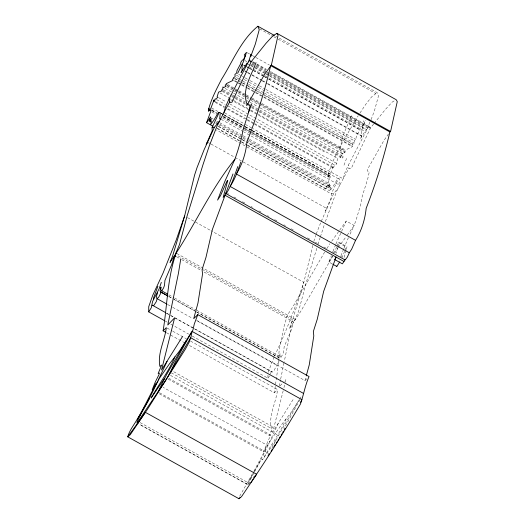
<?xml version="1.0" encoding="UTF-8"?>
<svg xmlns="http://www.w3.org/2000/svg" width="525" height="525" viewBox="0 0 525 525"><rect width="100%" height="100%" fill="white"/><g stroke="black" fill="none" stroke-linecap="round" stroke-linejoin="round"><path stroke-width="0.39" stroke-dasharray="2.62 1.97" d="M192.268 336.092L267.934 378.203L267.947 375.211M332.154 263.865L328.84 262.021L331.38 255.675M242.76 82.799L352.695 143.981L354.309 143.148L354.152 140.7L355.773 139.453L356.265 136.769L359.999 129.793L360.025 128.625L361.64 126.381L362.637 126.092L364.501 122.148L363.458 121.328L364.744 119.392M255.892 121.459L335.206 165.447L336.938 163.537L336.315 163.19L337.798 158.458L340.85 157.323L340.876 156.404L341.841 155.715L342.169 153.261L342.864 153.963L345.043 152.716L344.466 152.211L344.538 151.115L261.023 104.639M269.272 75.285L366.358 129.314L360.268 138.836L361.804 135.877L361.226 136.001L361.476 130.673L365.426 120.435M278.486 359.002L277.673 369.442L274.365 392.759L188.777 345.128M278.552 358.201L279.175 350.168L283.881 327.095L287.405 315.046L292.609 307.243L324.772 251.875M254.468 124.241L332.994 167.941L333.237 166.287L329.766 175.396L328.447 176.092L327.751 177.581L328.243 174.897L327.731 175.934C333.893 154.685 346.395 136.028 357.367 117.049L358.24 115.723M190.582 341.138L277.594 389.563C276.084 402.55 268.583 415.012 271.149 428.38L272.915 426.923L172.351 370.958M292.025 320.827L289.656 335.39L284.268 361.554M279.208 386.131L280.514 379.792M280.678 378.998L284.104 362.348M247.242 145.313L325.762 189.013L330.205 177.148L330.146 176.315L252.341 133.015M312.88 245.372L303.312 284.353L291.716 322.711L289.236 328.788L300.556 311.666L332.719 256.298M249.585 139.355L329.536 183.848L328.315 187.642L248.364 143.148M337.785 247.544L336.02 253.418M337.969 246.796L339.058 242.301L347.005 246.724L346.277 249.716M346.1 250.464L343.967 257.841M283.192 390.758L272.777 431.97L293.836 398.377M283.959 387.614L285.108 382.896M285.305 382.115L285.876 379.752L284.301 381.413M196.573 320.243L304.986 380.572L306.049 376.648M242.806 138.18L330.606 187.038L329.858 190.877L332.968 186.697L337.595 178.743L339.544 178.881L338.881 185.2L339.662 185.286L348.967 168.092M168.683 378.21L270.67 434.969L263.445 451.776L267.258 445.305L269.259 442.831M270.48 374.141L271.3 371.418L194.204 328.519M332.994 167.941L333.683 167.554L334.412 165.158M316.857 248.279L306.318 282.273L298.692 310.944L294.532 320.703L176.748 255.157M318.052 244.42L320.178 237.562M320.414 236.801L324.352 224.621M369.731 122.095L367.802 128.087L348.305 165.172L344.584 173.624L343.173 178.854L253.142 128.75M313.799 241.402L315.768 235.417M325.375 221.576L336.61 191.422L339.662 185.286L243.935 132.011M268.216 372.212L274.253 356.547M335.652 244.709L332.332 253.089M335.895 244.046L346.231 221.045L354.178 225.468L349.453 235.443M343.599 249.132L340.567 256.804M343.842 248.469L348.744 236.847M371.136 119.595L374.555 110.375L378.427 96.101L377.114 92.597L275.75 36.179M344.006 165.165L347.012 157.244M316.26 233.92L320.952 222.042M321.248 221.301L333.624 193.64L338.356 187.911M336.696 246.881L334.235 252.571M336.984 246.159L338.146 243.252L339.058 242.301M344.643 251.304L342.182 256.994M344.932 250.582L346.093 247.675L347.005 246.724M168.144 379.135L269.423 435.501L272.915 426.923M351.369 115.677C346.828 128.513 337.148 142.492 342.169 156.457L342.09 158.753L343.291 156.719M274.588 355.812C286.059 332.056 295.332 307.302 303.811 282.338L211.017 230.692M271.937 448.278L277.751 436.715L297.557 402.36M278.348 423.288L269.673 441.709L280.475 426.103L290.935 412.689L299.211 399.788M270.145 441.02L259.409 462.958L253.923 472.867M241.999 139.394L329.09 187.858L330.192 185.653L248.811 140.365M332.561 256.062L328.84 262.021M299.965 399.571L283.907 428.807M286.178 418.792C279.904 433.453 270.053 446.158 262.421 459.939L275.979 440.048M269.509 375.952L267.934 378.203M239.695 496.164L253.483 471.975M253.877 471.253L265.939 448.691L267.258 445.305L163.124 387.352M253.529 473.57L248.351 483.742L248.423 485.074L139.302 424.344M260.571 460.583L254.52 471.023M254.12 471.699L248.568 481.504L251.974 476.378M279.051 361.646L277.856 363.628L276.242 364.954L197.006 320.854M329.536 183.848L325.762 189.013M326.898 248.502L329.871 243.777M334.845 252.925L337.818 248.2M299.624 399.138L301.685 395.922M359.979 113.072L365.636 104.468L371.497 97.059L377.114 92.597M250.09 482.331L248.41 484.837L137.865 423.314M270.467 71.538L368.977 126.361L367.802 128.087L270.007 73.657M253.03 477.934L255.294 474.652M388.526 133.921L383.972 140.418L367.133 169.988L367.933 171.498L369.285 171.878L367.848 178.434L362.171 196.58L360.819 204.113L357.053 216.877L354.178 225.468L346.703 235.856M330.192 185.653L328.315 187.642M331.741 241.178L339.222 230.783M339.688 230.134L346.231 221.045M338.29 247.551L346.231 236.506M196.777 310.327L281.013 357.203L282.817 354.198L283.684 351.789L284.15 346.762L290.955 330.868L293.705 321.943L203.759 271.884M373.616 124.051L370.584 127.811L351.199 168.571L349.125 168.781L348.305 165.172M374.122 123.421L385.232 109.627L392.129 102.139L394.839 100.518M280.094 385.822L283.776 381.964M274.365 392.759L277.594 389.563M304.986 380.572L307.309 378.282M330.606 187.038L329.621 188.016L329.09 187.858M263.898 96.83L351.697 145.694L352.958 144.578L352.695 143.981M251.226 133.868L329.037 177.168L330.146 176.315M269.994 72.667L369.928 128.284L370.584 127.811L270.644 72.194M261.936 103.556L345.45 150.038L345.588 151.167L344.538 151.115M351.697 145.694L352.38 146.659L345.45 150.038M194.316 328.762L272.121 372.067L273.138 371.621L274.306 370.092L276.17 366.24L276.242 364.954M269.423 435.501L270.67 434.969M333.624 193.64L331.301 193.882L216.372 129.924M196.809 312.113L280.127 358.352L173.762 299.158M259.54 28.809L273.098 36.356M273.814 36.757L277.384 38.738M278.099 39.139L375.893 93.562M247.236 52.697L251.521 55.079M252.236 55.479L255.091 57.067M255.8 57.468L269.364 65.015M252.623 61.602L256.187 63.591M256.902 63.991L266.182 69.149M252.801 62.265L266.359 69.812M252.144 62.737L255.714 64.726M256.43 65.12L265.709 70.284M252.157 63.728L266.438 71.676M267.153 72.069L269.292 73.264M244.86 60.546L246.999 61.733M251.285 64.122L254.848 66.104M255.563 66.504L266.273 72.463M266.989 72.857L269.128 74.051M269.843 74.452L362.637 126.092M250.714 64.956L254.284 66.944M254.999 67.338L265.702 73.297M266.418 73.697L268.557 74.885M248.108 64.181L250.248 65.369M250.963 65.769L253.818 67.358M254.533 67.751L265.237 73.71M265.952 74.11L366.601 130.128L366.358 129.314M249.355 67.049L264.58 75.561M265.059 75.79L365.229 131.578M243.639 65.041L245.785 66.229M246.494 66.629L248.64 67.817M249.349 68.217L263.629 76.164M264.344 76.558L267.914 78.547M268.623 78.94L359.999 129.793M243.692 65.126L245.831 66.314M246.547 66.714L248.692 67.909M249.401 68.302L263.681 76.25M264.397 76.643L267.967 78.632M268.675 79.032L361.476 130.673M244.735 70.724L246.875 71.918M247.59 72.312L251.16 74.301M251.875 74.701L261.87 80.259M262.579 80.66L266.864 83.042M267.579 83.436L361.804 135.877M244.867 71.249L247.012 72.443M247.728 72.837L251.291 74.826M252.007 75.219L261.286 80.384M262.001 80.784L267.002 83.567M267.711 83.961L361.226 136.001M238.698 74.301L241.559 75.895M242.268 76.289L244.414 77.483M245.123 77.877L249.408 80.266M250.123 80.66L258.687 85.424M259.402 85.824L265.112 89.001M265.827 89.401L355.773 139.453M236.368 75.154L239.223 76.742M244.223 79.524L248.502 81.907M249.218 82.3L255.642 85.877M258.497 87.465L354.152 140.7M236.526 77.602L239.38 79.19M240.096 79.583L242.235 80.778M242.95 81.178L247.951 83.954M248.66 84.354L256.515 88.725M257.23 89.119L263.655 92.695M264.364 93.096L354.309 143.148M234.911 78.428L239.905 81.211M234.458 78.632L238.744 81.021M239.459 81.414L241.598 82.609M242.314 83.002L247.308 85.785M248.023 86.185L255.878 90.549M256.594 90.95L261.588 93.732M264.442 95.32L352.958 144.578M234.629 80.542L241.054 84.118M241.769 84.518L246.763 87.294M247.478 87.695L255.327 92.065M256.043 92.459L263.183 96.436M234.596 81.112L237.451 82.701M238.166 83.094L241.021 84.682M241.73 85.083L246.73 87.865M247.446 88.259L254.579 92.236M255.294 92.63L263.15 97M263.865 97.401L352.38 146.659M227.666 84.486L234.806 88.456M235.522 88.856L238.376 90.444M239.092 90.845L245.516 94.421M246.225 94.815L251.226 97.597M251.941 97.991L261.22 103.156M227.089 85.221L234.229 89.191M234.944 89.591L237.799 91.179M238.514 91.58L245.648 95.55M246.363 95.944L251.363 98.726M252.072 99.127L260.643 103.891M261.352 104.291L345.588 151.167M226.754 85.568L237.464 91.527M238.179 91.921L245.319 95.898M246.028 96.292L260.308 104.239M226.544 86.769L233.684 90.746M234.399 91.14L250.103 99.881M250.819 100.282L345.043 152.716M225.081 88.417L232.929 92.787M233.645 93.181L246.494 100.334M247.209 100.734L249.349 101.922M250.064 102.322L259.343 107.487M260.059 107.881L342.864 153.963M223.342 89.768L231.906 94.533M232.621 94.933L234.76 96.121M235.476 96.521L245.47 102.08M249.04 104.068L251.18 105.263M251.895 105.656L341.841 155.715M222.383 90.457L230.948 95.222M231.663 95.622L234.518 97.21M235.226 97.604L245.221 103.169M251.646 106.746L258.786 110.716M259.501 111.116L340.876 156.404M222.351 91.376L230.915 96.147M231.63 96.541L234.485 98.129M235.2 98.529L245.195 104.088M251.619 107.664L258.044 111.241M258.753 111.641L340.85 157.323M220.014 92.905L232.864 100.058M233.573 100.452L247.852 108.399M250.707 109.987L257.132 113.564M257.847 113.964L337.798 158.458M230.521 99.619L324.463 151.902M218.446 97.591L226.38 102.007M229.865 103.943L336.938 163.537M216.628 99.606L225.199 104.377M228.053 105.965L247.327 116.688M248.036 117.088L255.176 121.058M215.184 101.607L224.464 106.772M228.034 108.76L246.593 119.09M247.308 119.483L253.732 123.06M254.448 123.46L333.683 167.554M215.211 102.388L224.49 107.553M227.345 109.141L244.473 118.676M247.327 120.264L253.752 123.841M224.674 112.901L244.604 123.992M245.313 124.392L252.433 128.349M211.627 107.953L218.052 111.53M220.907 113.118L223.046 114.312M223.762 114.706L244.466 126.23M245.182 126.63L251.6 130.2M252.315 130.6L330.127 173.9M220.992 113.275L223.125 114.463M223.84 114.863L244.479 126.348M245.188 126.742L251.6 130.312M252.308 130.705L314.941 165.559M221.333 113.649L244.177 126.361M244.893 126.761L251.317 130.338M252.026 130.732L338.402 178.802L331.301 193.882L331.419 197.197L325.395 210.84L326.694 208.438L211.057 144.08M211.982 109.843L216.267 112.225M223.401 116.202L244.105 127.719M244.821 128.12L251.245 131.696M251.954 132.09L329.766 175.396M211.647 110.368L216.648 113.151M223.073 116.727L251.626 132.615M211.923 110.65L216.917 113.433M223.342 117.009L244.046 128.527M244.755 128.927L251.18 132.503M251.895 132.897L328.991 175.803L329.037 177.168M211.969 112.015L216.248 114.404M222.672 117.981L243.377 129.498M244.086 129.898L250.51 133.468M221.163 119.339L243.226 131.618M211.037 117.902L213.176 119.096M216.746 121.078L218.892 122.272M219.601 122.666L242.445 135.384M243.16 135.778L248.87 138.954M215.978 122.089L242.386 136.789M243.101 137.189L248.095 139.972M215.683 123.08L217.823 124.274M218.538 124.668L242.091 137.78M218.446 126.282L241.283 138.994M218.387 126.466L247.656 142.754M217.074 128.107L240.634 141.218M241.343 141.619L247.058 144.795M247.767 145.195L329.858 190.877M217.258 128.632L240.817 141.743M241.526 142.137L246.527 144.92M208.202 142.492L210.341 143.686M338.461 242.662L346.408 247.085M227.502 193.377L228.933 194.171M233.927 196.954L236.066 198.148M242.491 201.725L245.352 203.313M251.062 206.489L252.486 207.283M258.91 210.86L261.056 212.054M267.481 215.624L268.905 216.418M274.614 219.601L277.469 221.189M283.894 224.766L285.324 225.56M291.034 228.736L293.888 230.324M307.453 237.871L310.308 239.466M315.302 242.242L317.448 243.436M323.873 247.012L326.727 248.601M332.437 251.777L333.867 252.571M340.292 256.147L342.431 257.342M187.458 217.58L210.302 230.298M176.859 253.523L295.352 319.469M176.636 256.791L180.915 259.173M181.63 259.573L200.904 270.296M168.938 294.833L173.933 297.609M174.648 298.01L196.061 309.927M168.768 296.376L173.047 298.758M168.971 296.618L173.25 299.001M173.965 299.401L196.094 311.712M167.737 304.566L172.023 306.954M172.732 307.348L192.721 318.472M166.366 313.025L169.936 315.007M170.651 315.407L193.495 328.118M166.471 313.274L170.041 315.256M170.756 315.656L174.326 317.638M175.042 318.038L193.6 328.368M165.139 320.998L167.278 322.192M170.848 324.174L188.698 334.11M167.048 328.04L172.036 330.816M172.751 331.216L186.303 338.756M166.668 332.824L183.789 342.352M171.294 372.816L271.149 428.38M170.481 375.362L278.893 435.697M159.495 392.746L268.616 453.475M159.318 393.822L263.445 451.776M140.063 422.559L249.185 483.289M271.3 371.418L272.121 372.067M281.013 357.203L279.963 356.088L280.199 353.423L279.195 357.223L279.615 358.194M368.977 126.361L369.928 128.284"/><path stroke-width="0.79" d="M164.423 320.598L148.719 311.863L148.739 306.62L152.716 295.352L163.065 273.046L176.124 240.266L184.597 216.005L194.591 175.055L197.052 167.573L204.087 149.763L214.41 127.299L219.142 121.57M332.817 264.233L336.794 266.444L336.801 266.096M242.268 64.332L242.012 69.661L242.596 69.536L241.054 72.496L247.144 62.967L247.393 63.781L229.097 98.825L225.369 107.277L223.965 112.507L217.402 125.081L209.232 146.094L203.09 164.371L187.11 215.933L179.478 244.604L175.317 254.363M167.508 294.039L161.798 290.857L160.755 289.748L160.991 287.083L159.987 290.876L160.912 292.005L160.794 293.108L158.648 297.281L157.028 298.607L167.022 304.172M148.719 311.863L151.272 307.794L152.598 301.402L159.082 288.921L161.319 282.391M165.959 332.423L163.104 330.842C167.409 304.894 167.278 278.184 176.144 253.122M232.988 173.965L212.395 229.425L205.984 257.342L202.086 269.594L202.545 273.991L197.984 302.958L193.718 318.655L197.781 314.639L309.048 376.556C305.077 385.521 303.647 394.931 300.431 404.079C285.626 429.135 270.191 453.908 253.969 478.085M229.097 98.825L229.911 102.441L231.984 102.231L251.37 61.471L266.024 43.286L272.915 35.798L276.977 33.364L396.191 99.704L397.274 101.62L390.58 131.46L389.891 131.972C383.749 157.913 375.887 183.488 366.168 208.313C365.052 219.522 361.522 230.764 355.556 240.338L351.638 249.231L349.315 252.768L347.274 257.224L345.128 259.98L225.914 193.633L226.078 192.583M180.757 258.91L178.395 273.466L167.783 325.001L174.615 317.835L161.516 370.046L182.575 336.459M334.412 259.409L342.359 263.832L344 261.483L224.792 195.143L223.145 197.492L227.791 180.377L226.879 181.335L220.579 195.543L217.58 200.104L225.107 180.797L234.964 159.121L237.838 150.537L241.612 137.773L242.963 130.239L248.64 112.094L250.071 105.538L248.719 105.157L247.925 103.642L264.757 74.078L271.366 65.113L278.066 35.28L276.977 33.364M212.973 126.249L206.548 122.673L210.998 110.808L210.938 109.974L209.823 110.828L209.777 109.463M210.322 117.502L209.107 121.301L211.385 118.742M184.597 216.005L172.502 256.371L170.028 262.441L170.947 260.925C193.712 227.883 209.678 190.516 234.964 159.121M306.265 375.867L309.251 364.882L313.806 335.908L313.346 331.518L317.244 319.266L323.662 291.349L336.053 257.06L335.101 258.628M157.592 292.642L156.365 296.671L157.106 298.837L156.286 301.639L153.923 305.281L152.913 305.721L152.093 305.077M247.393 63.781L248.588 61.74L250.996 54.252L250.786 56.326L255.347 44.028L259.219 29.761L257.906 26.25C241.08 39.913 232.91 61.274 221.576 79.249C216.523 89.033 211.339 98.884 208.523 109.587L209.029 108.55L208.537 111.234L209.239 109.751L210.551 109.049L214.029 99.947L213.78 101.594L214.476 101.213L215.204 98.812L215.992 99.107L217.731 97.191L217.101 96.843L218.584 92.111L221.635 90.982L221.668 90.057L222.626 89.368L222.954 86.92L223.65 87.623L225.835 86.376L225.258 85.864L225.33 84.774L226.373 84.82L226.242 83.692L233.166 80.318L232.49 79.354L233.75 78.238L233.481 77.634L235.102 76.808L234.944 74.36L236.558 73.113L237.057 70.429L240.785 63.446L240.817 62.278L242.432 60.034L243.429 59.752L245.287 55.801L244.243 54.981L246.52 52.303L243.246 62.035L237.635 73.395M240.772 162.022C238.035 170.376 234.99 179.274 230.101 186.421L349.315 252.768M237.786 166.569C234.472 175.685 231.577 185.174 226.439 193.456L225.914 193.633M157.868 286.348L153.287 298.659L153.562 298.981M197.781 314.639L194.283 324.082L192.918 330.113L179.668 350.772L169.207 364.186L158.406 379.785L167.081 361.364M248.64 112.094L251.639 104.167M157.999 380.914C150.445 393.212 144.762 406.987 137.11 419.383C133.914 425.112 129.432 430.402 127.726 436.826L238.987 498.75L241.526 496.65L256.633 474.246L145.373 412.328L130.259 434.733L127.726 436.826L138.633 421.765M255.997 62.606C251.462 75.436 241.776 89.421 246.802 103.386L246.724 105.682L247.925 103.642M169.057 374.568L176.932 358.765L191.251 332.712M158.064 391.952L166.484 374.798L186.29 340.443M207.487 142.091L206.181 144.493L212.212 130.85L212.087 127.536L219.194 112.462M158.885 379.102L148.142 401.041L139.105 417.368L137.084 421.824L137.163 423.15L139.145 421.28L147.079 409.874L185.246 349.387L189.164 342.162L191.087 336.538L192.084 331.413L303.345 393.33M210.978 119.313L209.875 121.518L210.407 121.675L211.398 120.697L210.65 124.537L213.76 120.35L218.38 112.403L220.329 112.54L219.667 118.853L220.448 118.945M344 261.483L344.964 259.567M174.91 356.875C168.637 371.536 158.793 384.241 151.154 398.022L164.719 378.131M300.53 402.334L301.934 399.669L190.673 337.752L165.237 381.032L137.15 422.92M223.965 112.507L229.753 101.752M339.793 261.883L336.794 266.444M149.303 398.665L137.307 419.587L140.713 414.461M155.997 383.388L152.184 389.852L155.216 382.207L158.963 374.647L159.41 373.045L158.156 373.577L161.654 365.006L159.882 366.463C157.323 353.095 164.824 340.633 166.333 327.646L163.104 330.842M276.504 442.956L277.266 441.663M278.027 440.37L278.795 439.077M279.556 437.784L280.317 436.492M281.118 435.14L281.918 433.788M282.713 432.436L283.513 431.084M284.307 429.732L285.108 428.387M210.722 116.872L206.548 122.673M268.072 455.792L269.332 453.876M271.123 451.146L272.468 449.098M273.814 447.051L275.605 444.321M248.588 61.74L249.762 60.014L250.72 61.943L251.37 61.471M250.852 482.56L253.076 479.364M161.798 290.857L163.61 287.851L164.469 285.449L164.942 280.422L171.747 264.521L174.49 255.596L175.921 256.39M238.987 498.75L239.938 497.582M212.087 127.536L214.41 127.299M257.906 26.25L274.319 35.385M271.366 65.113L390.58 131.46M389.891 131.972L270.677 65.632C264.534 91.573 256.679 117.147 246.953 141.967C245.844 153.182 242.314 164.423 236.348 173.992L355.556 240.338M160.912 292.005L168.052 295.982M160.401 291.848L167.541 295.824M152.801 305.471L165.651 312.624"/></g></svg>
